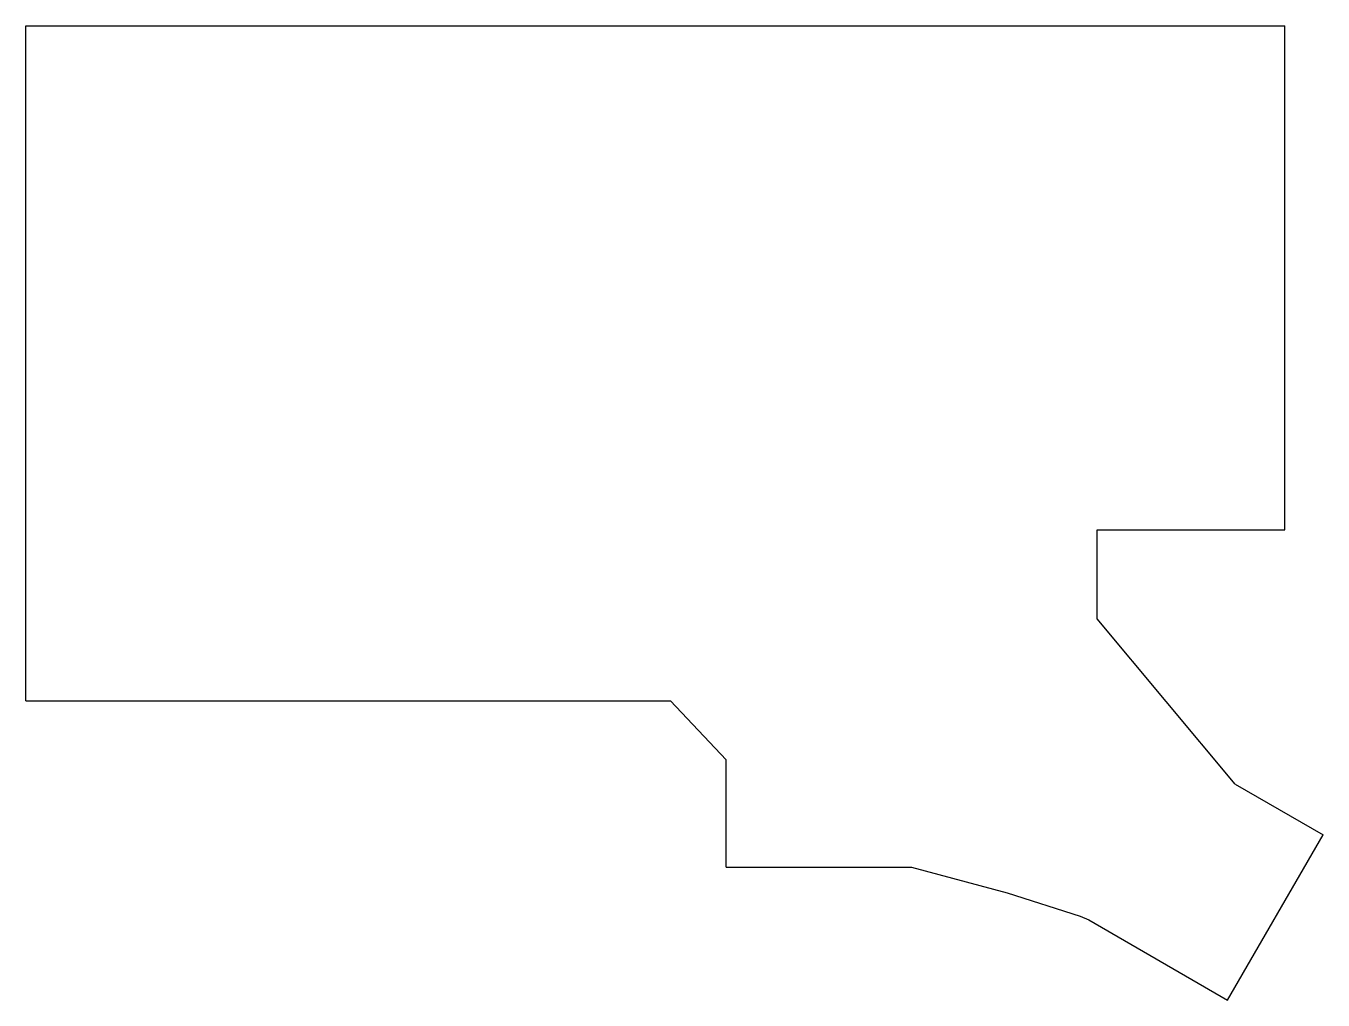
# Model space of a CAD drawing. Header units: millimetres. Extents: x 8 to 141, y -40 to 60.
import ezdxf

# ---------------------------------------------------------------- set-up
doc = ezdxf.new("R2010")
doc.units = ezdxf.units.MM

msp = doc.modelspace()

# ---------------------------------------------------------------- linework, layer by layer
for p, q in [((8, -9), (8, 60)), ((8, 60), (136.7, 60)), ((136.7, 8.5), (136.7, 60)), ((117.5, -0.6), (117.5, 8.5)), ((117.5, 8.5), (136.7, 8.5)), ((131.63, -17.51), (117.5, -0.6)), ((8, -9), (73.88, -9)), ((73.88, -9), (79.6, -15.01)), ((79.6, -26), (79.6, -15.01)), ((131.63, -17.51), (140.6, -22.69)), ((130.85, -39.58), (140.6, -22.69)), ((79.6, -26), (98.53, -26)), ((98.53, -26), (108.3, -28.62)), ((108.3, -28.62), (115.76, -31.01)), ((115.76, -31.01), (116.65, -31.38)), ((116.65, -31.38), (130.85, -39.58))]:
    msp.add_line(p, q)

doc.saveas('drawing.dxf')
